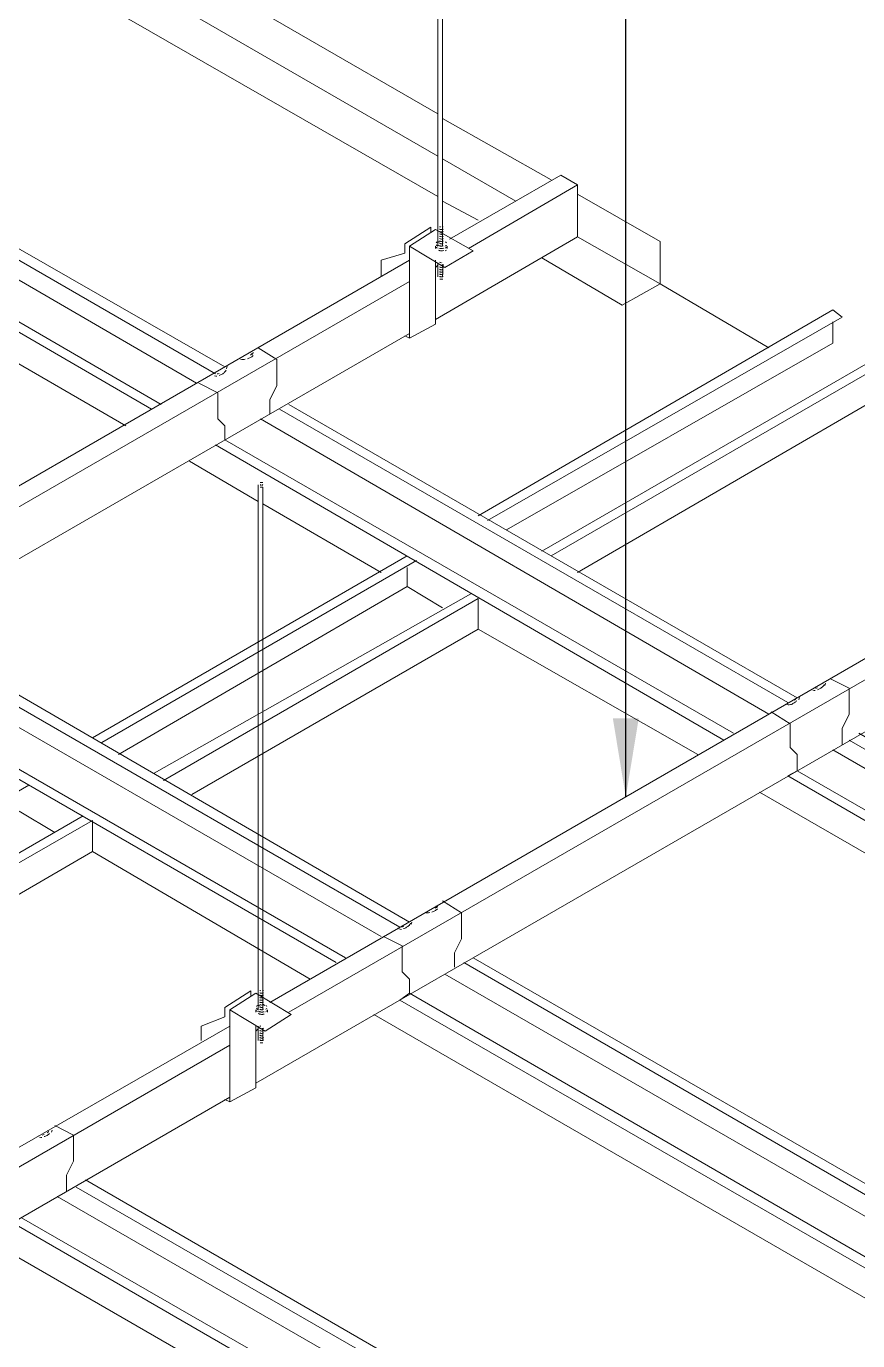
# Model space of a CAD drawing. Header units: inches. Extents: x 7263 to 14962, y 1317 to 2926.
# Drawn here: x 7483.155 to 7485.055, y 1497.97 to 1500.975 of the extents above; entities that cross this region are included whole.
import ezdxf

# ---------------------------------------------------------------- set-up
doc = ezdxf.new("R2010")
doc.units = ezdxf.units.IN
doc.header["$MEASUREMENT"] = 0
for name, color, linetype in [('Layer6', 6, 'Continuous'), ('PDF5_.00 CONTINUOUS', 7, 'Continuous'), ('PDF5_.1 CONTINUOUS', 7, 'Continuous'), ('PDF5_.13 CONTINUOUS', 7, 'Continuous')]:
    doc.layers.add(name, color=color, linetype=linetype)
doc.styles.get("Standard").update_dxf_attribs({"font": ''})
doc.styles.get('Standard').set_extended_font_data('Tw Cen MT Condensed')
doc.dimstyles.get("Standard").update_dxf_attribs({"dimtxt": 0.2, "dimasz": 0.18, "dimexe": 0.18, "dimexo": 0.0625, "dimgap": 0.09, "dimtad": 0, "dimzin": 0, "dimdsep": 46, "dimtxsty": 'Standard', "dimblk": 'ARCHTICK', "dimcen": 0.09, "dimclrd": 8, "dimclre": 8, "dimclrt": 2, "dimadec": 0, "dimazin": 0, "dimtfac": 1, "dimtofl": 0, "dimtmove": 0, "dimatfit": 3, "dimfxl": 1, "dimtolj": 1, "dimtzin": 0, "dimarcsym": 0})

# ---------------------------------------------------------------- blocks, each defined once
blk = doc.blocks.new('_ArchTick')
at = {"color": 0, "linetype": 'ByBlock', "const_width": 0.15}
blk.add_lwpolyline([(-0.5, -0.5), (0.5, 0.5)], dxfattribs=at)

msp = doc.modelspace()

# ---------------------------------------------------------------- linework, layer by layer
at = {"layer": 'PDF5_.00 CONTINUOUS', "lineweight": 0}
for points in [[(7484.0915, 1500.4755, 0.106369), (7484.0954, 1500.4721), (7484.0954, 1501.6719)], [(7484.0968, 1500.4739, 0.072436), (7484.1004, 1500.4725, -0.072257), (7484.0995, 1500.4732, 0.058872), (7484.1035, 1500.4721, 0.058872), (7484.1067, 1500.4725, -0.058872), (7484.1035, 1500.4721, 0.058872), (7484.1062, 1500.4721), (7484.1062, 1501.6665, -0.040216), (7484.1035, 1501.6665, -0.040216), (7484.1005, 1501.6667)], [(7484.1054, 1500.5102, 0.072257), (7484.1076, 1500.511, -0.072257), (7484.1067, 1500.5103, -0.058872), (7484.1035, 1500.51, -0.058872), (7484.0995, 1500.511, 0.072257), (7484.1016, 1500.5102, 0.058872), (7484.1035, 1500.51, 0.058872), (7484.1067, 1500.5103, -0.058872), (7484.1035, 1500.51, -0.058872), (7484.1004, 1500.5103, -0.072257), (7484.0995, 1500.511)], [(7484.1076, 1500.5056, -0.072257), (7484.1054, 1500.5048, 0.072257), (7484.1076, 1500.5056, -0.072257), (7484.1067, 1500.5049, -0.058872), (7484.1035, 1500.5046, -0.058872), (7484.0995, 1500.5056, 0.072257), (7484.1016, 1500.5048, -0.072257), (7484.0995, 1500.5056, 0.072257), (7484.1016, 1500.5048, 0.058872), (7484.1035, 1500.5046, 0.058872), (7484.1076, 1500.5056)], [(7484.1054, 1500.4994, 0.072257), (7484.1076, 1500.5002, -0.072257), (7484.1067, 1500.4995, -0.058872), (7484.1035, 1500.4991, -0.058872), (7484.0995, 1500.5002, 0.072257), (7484.1016, 1500.4994, 0.058872), (7484.1035, 1500.4991, 0.058872), (7484.1054, 1500.4994)], [(7484.1054, 1500.494, 0.072257), (7484.1076, 1500.4948, -0.072257), (7484.1067, 1500.4941, -0.058872), (7484.1035, 1500.4937, -0.058872), (7484.0995, 1500.4948, 0.072257), (7484.1016, 1500.494, -0.072257), (7484.0995, 1500.4948, 0.058872), (7484.1035, 1500.4937, 0.058872), (7484.1067, 1500.4941, -0.058872), (7484.1035, 1500.4937, -0.058872), (7484.1004, 1500.4941)], [(7484.1076, 1500.4894, -0.072257), (7484.1054, 1500.4886, 0.072257), (7484.1076, 1500.4894, -0.072257), (7484.1067, 1500.4887, -0.058872), (7484.1035, 1500.4883, -0.058872), (7484.0995, 1500.4894, 0.072257), (7484.1016, 1500.4886, -0.072257), (7484.0995, 1500.4894, 0.058872), (7484.1035, 1500.4883, 0.058872), (7484.1076, 1500.4894)], [(7484.1004, 1500.4779, 0.058872), (7484.1035, 1500.4775, -0.058872), (7484.0995, 1500.4786, 0.072257), (7484.1016, 1500.4778, -0.072257), (7484.1004, 1500.4779)], [(7484.1076, 1500.484, -0.072257), (7484.1054, 1500.4832, 0.072257), (7484.1076, 1500.484, -0.058872), (7484.1035, 1500.4829, 0.058872), (7484.1076, 1500.484)], [(7484.1092, 1500.462, -0.058633), (7484.1035, 1500.4613, -0.058633), (7484.0968, 1500.4631, 0.072436), (7484.1004, 1500.4617)], [(7484.0979, 1500.4674, 0.058633), (7484.1035, 1500.4667, 0.058633), (7484.1092, 1500.4674)], [(7484.1035, 1500.4343, -0.058872), (7484.0995, 1500.4354, 0.072257), (7484.1016, 1500.4345)], [(7484.1076, 1500.403, -0.072257), (7484.1067, 1500.4022, -0.058872), (7484.1035, 1500.4019, -0.058872), (7484.0995, 1500.403, 0.072257), (7484.1016, 1500.4021, -0.072257), (7484.1004, 1500.4022, 0.058872), (7484.1035, 1500.4019, 0.058872), (7484.1076, 1500.403, -0.072257), (7484.1062, 1500.4019), (7484.1076, 1500.43, -0.072257), (7484.1054, 1500.4291, 0.072257), (7484.1076, 1500.43, -0.058872), (7484.1035, 1500.4289, 0.058872), (7484.1067, 1500.4293)], [(7484.1076, 1500.4246, -0.072257), (7484.1054, 1500.4237, 0.072257), (7484.1076, 1500.4246, -0.058872), (7484.1035, 1500.4235, 0.058872), (7484.1076, 1500.4246)], [(7484.1004, 1500.3968, 0.058872), (7484.1035, 1500.3965, 0.058872), (7484.1067, 1500.3968)], [(7484.1076, 1500.4084, -0.072257), (7484.1054, 1500.4075, 0.072257), (7484.1076, 1500.4084, -0.058872), (7484.1035, 1500.4073, 0.058872), (7484.1076, 1500.4084)], [(7483.6447, 1500.2136, 0.105045), (7483.6502, 1500.2127, 0.066348), (7483.6554, 1500.2136)], [(7483.6604, 1500.2144, 0.052663), (7483.6671, 1500.2174, 0.052582), (7483.6731, 1500.2218)], [(7483.5955, 1500.1766, 0.052663), (7483.6023, 1500.1796, 0.052582), (7483.6082, 1500.1839, 0.066442), (7483.6114, 1500.189)], [(7483.6808, 1498.7299, 0.106369), (7483.6847, 1498.7266), (7483.6847, 1499.9263)], [(7483.6898, 1499.9211, 0.040216), (7483.6928, 1499.9209, 0.040216), (7483.6955, 1499.9209), (7483.6955, 1498.7266, -0.058872), (7483.6928, 1498.7266, -0.058872), (7483.6897, 1498.7269, -0.072257), (7483.6887, 1498.7277, 0.072257), (7483.6909, 1498.7268, 0.058872), (7483.6928, 1498.7266, 0.058872), (7483.6959, 1498.7269, -0.072257), (7483.6947, 1498.7268, 0.072257), (7483.6969, 1498.7277)], [(7483.6958, 1499.9315, 0.040216), (7483.6928, 1499.9317, 0.040216), (7483.6898, 1499.9315)], [(7484.9628, 1499.4578, 0.052772), (7484.9695, 1499.4608, 0.052409), (7484.9755, 1499.4652, 0.06707), (7484.9787, 1499.4702)], [(7484.893, 1499.4246, 0.104947), (7484.8986, 1499.4237, 0.066311), (7484.9038, 1499.4246, 0.052772), (7484.9101, 1499.4284, 0.052409), (7484.9161, 1499.4328)], [(7484.0662, 1498.9491, 0.105045), (7484.0717, 1498.9482, 0.066348), (7484.0769, 1498.9491)], [(7484.0819, 1498.9499, 0.052663), (7484.0887, 1498.9528, 0.052582), (7484.0946, 1498.9572)], [(7484.0171, 1498.912, 0.052663), (7484.0238, 1498.915, 0.052582), (7484.0298, 1498.9194, 0.066442), (7484.033, 1498.9244)], [(7483.6947, 1498.7646, 0.072257), (7483.6969, 1498.7655, -0.072257), (7483.6959, 1498.7648, -0.058872), (7483.6928, 1498.7644, -0.058872), (7483.6887, 1498.7655, 0.072257), (7483.6909, 1498.7646, -0.072257), (7483.6887, 1498.7655, 0.058872), (7483.6928, 1498.7644, 0.058872), (7483.6959, 1498.7648, -0.058872), (7483.6928, 1498.7644, -0.058872), (7483.6897, 1498.7648)], [(7483.6969, 1498.7601, -0.072257), (7483.6947, 1498.7592, 0.072257), (7483.6969, 1498.7601, -0.072257), (7483.6959, 1498.7594, -0.058872), (7483.6928, 1498.759, -0.058872), (7483.6887, 1498.7601, 0.072257), (7483.6909, 1498.7592, -0.072257), (7483.6887, 1498.7601, 0.058872), (7483.6928, 1498.759, 0.058872), (7483.6969, 1498.7601)], [(7483.6947, 1498.7538, 0.072257), (7483.6969, 1498.7547, -0.072257), (7483.6959, 1498.754, -0.058872), (7483.6928, 1498.7536, -0.058872), (7483.6887, 1498.7547, 0.072257), (7483.6909, 1498.7538, 0.058872), (7483.6928, 1498.7536, 0.058872), (7483.6947, 1498.7538)], [(7483.6897, 1498.7486, 0.058872), (7483.6928, 1498.7482, -0.058872), (7483.6887, 1498.7493, 0.072257), (7483.6909, 1498.7484, -0.072257), (7483.6897, 1498.7486)], [(7483.6947, 1498.743, 0.072257), (7483.6969, 1498.7439, -0.072257), (7483.6959, 1498.7432, -0.058872), (7483.6928, 1498.7428, -0.058872), (7483.6887, 1498.7439, 0.072257), (7483.6909, 1498.743, 0.058872), (7483.6928, 1498.7428, 0.058872), (7483.6959, 1498.7432, -0.058872), (7483.6928, 1498.7428, -0.058872), (7483.6897, 1498.7432, -0.072257), (7483.6887, 1498.7439)], [(7483.6996, 1498.7356, 0.053614), (7483.6969, 1498.7385, -0.072257), (7483.6947, 1498.7376, 0.072257), (7483.6969, 1498.7385, -0.058872), (7483.6928, 1498.7374, 0.058872), (7483.6959, 1498.7377, -0.072257), (7483.6947, 1498.7376)], [(7483.6985, 1498.7218, -0.058633), (7483.6928, 1498.7212, -0.058633), (7483.686, 1498.723, 0.072436), (7483.6897, 1498.7215, 0.058872), (7483.6928, 1498.7212, 0.058872), (7483.6959, 1498.7215, 0.072436), (7483.6985, 1498.7218)], [(7483.6959, 1498.7161, 0.072436), (7483.6985, 1498.7164, -0.058633), (7483.6928, 1498.7158, -0.058633), (7483.686, 1498.7176, 0.072436), (7483.6897, 1498.7161)], [(7483.6959, 1498.7323, -0.058872), (7483.6928, 1498.732, -0.058872), (7483.6887, 1498.7331, 0.072257), (7483.6909, 1498.7322, -0.072257), (7483.6897, 1498.7323, 0.058872), (7483.6928, 1498.732, 0.058872), (7483.6959, 1498.7323, -0.072257), (7483.6947, 1498.7322, 0.072257), (7483.6959, 1498.7323)], [(7483.6969, 1498.6844, -0.072257), (7483.6959, 1498.6837, -0.058872), (7483.6928, 1498.6833, -0.058872), (7483.6887, 1498.6844, 0.072257), (7483.6909, 1498.6836, -0.072257), (7483.6887, 1498.6844)], [(7483.6969, 1498.679, -0.072257), (7483.6947, 1498.6782, 0.072257), (7483.6969, 1498.679, -0.072257), (7483.6959, 1498.6783, -0.058872), (7483.6928, 1498.6779, -0.058872), (7483.6887, 1498.679, 0.072257), (7483.6909, 1498.6782, -0.072257), (7483.6887, 1498.679, 0.058872), (7483.6928, 1498.6779, 0.058872), (7483.6969, 1498.679)], [(7483.6909, 1498.6565, -0.072257), (7483.6897, 1498.6567, 0.058872), (7483.6928, 1498.6563, 0.058872), (7483.6955, 1498.6563), (7483.6955, 1498.6833, -0.058872), (7483.6928, 1498.6833, -0.058872), (7483.6897, 1498.6837, 0.058872), (7483.6928, 1498.6833)], [(7483.6959, 1498.6675, -0.058872), (7483.6928, 1498.6671, -0.058872), (7483.6887, 1498.6682, 0.072257), (7483.6909, 1498.6673, -0.072257), (7483.6897, 1498.6675, 0.058872), (7483.6928, 1498.6671, 0.058872), (7483.6959, 1498.6675, -0.072257), (7483.6947, 1498.6673, 0.072257), (7483.6959, 1498.6675)], [(7483.6947, 1498.6619, 0.072257), (7483.6969, 1498.6628, -0.072257), (7483.6959, 1498.6621, -0.058872), (7483.6928, 1498.6617, -0.058872), (7483.6887, 1498.6628, 0.072257), (7483.6909, 1498.6619, -0.072257), (7483.6887, 1498.6628, 0.058872), (7483.6928, 1498.6617, 0.058872), (7483.6959, 1498.6621, -0.058872), (7483.6928, 1498.6617, -0.058872), (7483.6897, 1498.6621)], [(7483.6969, 1498.6574, -0.072257), (7483.6947, 1498.6565, 0.072257), (7483.6969, 1498.6574, -0.072257), (7483.6959, 1498.6567, -0.058872), (7483.6928, 1498.6563, -0.058872), (7483.6887, 1498.6574, 0.072257), (7483.6909, 1498.6565, -0.072257), (7483.6887, 1498.6574)], [(7483.6897, 1498.6513, 0.058872), (7483.6928, 1498.6509, 0.058872), (7483.6959, 1498.6513)], [(7483.6969, 1498.6736, -0.072257), (7483.6947, 1498.6727, 0.072257), (7483.6969, 1498.6736, -0.058872), (7483.6928, 1498.6725, 0.058872), (7483.6969, 1498.6736)], [(7483.1956, 1498.4365, 0.052544), (7483.2024, 1498.4394, 0.052581), (7483.2083, 1498.4438)]]:
    msp.add_lwpolyline(points, format="xyb", dxfattribs=at)
at = {"layer": 'PDF5_.00 CONTINUOUS', "color": 4, "lineweight": 0}
for points in [[(7483.1605, 1501.3152), (7484.0954, 1500.7748)], [(7484.0954, 1500.6775), (7483.1605, 1501.2179)], [(7484.0954, 1500.5856), (7483.0794, 1501.1693)], [(7484.1062, 1500.764), (7484.3548, 1500.6234)], [(7484.2737, 1500.5748), (7484.1062, 1500.6721)], [(7484.1873, 1500.5316), (7484.1062, 1500.5748)], [(7484.4143, 1500.591), (7484.6034, 1500.4829), (7484.6034, 1500.3857)], [(7484.4143, 1500.4937), (7484.6034, 1500.3857), (7484.5169, 1500.337), (7484.3332, 1500.4451)]]:
    msp.add_lwpolyline(points, dxfattribs=at)
at = {"layer": 'PDF5_.00 CONTINUOUS', "lineweight": 0}
for points in [[(7483.9657, 1500.4019), (7483.9657, 1500.4397), (7484.0198, 1500.4559), (7484.0198, 1500.4775), (7484.0792, 1500.5154), (7484.0792, 1500.5046)], [(7484.0306, 1500.4721), (7484.1116, 1500.4235), (7484.1765, 1500.4613), (7484.09, 1500.51), (7484.0306, 1500.4721), (7484.0306, 1500.2614), (7484.09, 1500.2938), (7484.09, 1500.4397)], [(7484.0954, 1500.5154), (7484.0954, 1500.5154)], [(7484.0954, 1500.5154), (7484.0954, 1500.5154)], [(7484.0954, 1500.51), (7484.0954, 1500.51)], [(7484.0954, 1500.51), (7484.0954, 1500.51)], [(7484.0954, 1500.51), (7484.0954, 1500.51)], [(7484.0954, 1500.51), (7484.0954, 1500.51)], [(7484.1008, 1500.5154), (7484.1008, 1500.5154)], [(7484.1008, 1500.51), (7484.1008, 1500.51)], [(7484.1008, 1500.51), (7484.1008, 1500.51)], [(7484.1008, 1500.51), (7484.1008, 1500.51)], [(7484.1062, 1500.5154), (7484.1062, 1500.5154)], [(7484.1062, 1500.5154), (7484.1062, 1500.5154)], [(7484.1062, 1500.5154), (7484.1062, 1500.5154)], [(7484.1062, 1500.5154), (7484.1062, 1500.5154)], [(7484.1062, 1500.5154), (7484.1062, 1500.5154)], [(7484.1062, 1500.5154), (7484.1062, 1500.5154)], [(7484.1062, 1500.51), (7484.1062, 1500.51)], [(7484.1062, 1500.51), (7484.1062, 1500.51)], [(7484.1062, 1500.51), (7484.1062, 1500.51)], [(7484.1062, 1500.51), (7484.1062, 1500.51)], [(7484.1062, 1500.51), (7484.1062, 1500.51)], [(7484.1062, 1500.51), (7484.1062, 1500.51)], [(7484.1062, 1500.51), (7484.1062, 1500.51)], [(7484.0954, 1500.5046), (7484.0954, 1500.5046)], [(7484.0954, 1500.5046), (7484.0954, 1500.5046)], [(7484.0954, 1500.4991), (7484.0954, 1500.4991)], [(7484.0954, 1500.4991), (7484.0954, 1500.4991)], [(7484.0954, 1500.4991), (7484.0954, 1500.4991)], [(7484.0954, 1500.4991), (7484.0954, 1500.4991)], [(7484.0954, 1500.4937), (7484.0954, 1500.4937)], [(7484.0954, 1500.4937), (7484.0954, 1500.4937)], [(7484.0954, 1500.4937), (7484.0954, 1500.4937)], [(7484.0954, 1500.4937), (7484.0954, 1500.4937)], [(7484.0954, 1500.4883), (7484.0954, 1500.4883)], [(7484.0954, 1500.4883), (7484.0954, 1500.4883)], [(7484.0954, 1500.4883), (7484.0954, 1500.4883)], [(7484.0954, 1500.4883), (7484.0954, 1500.4883)], [(7484.0954, 1500.4829), (7484.0954, 1500.4829)], [(7484.0954, 1500.4829), (7484.0954, 1500.4829)], [(7484.0954, 1500.4829), (7484.0954, 1500.4829)], [(7484.0954, 1500.4829), (7484.0954, 1500.4829)], [(7484.0954, 1500.4829), (7484.0954, 1500.4829)], [(7484.0954, 1500.4829), (7484.0954, 1500.4829)], [(7484.0954, 1500.4775), (7484.0954, 1500.4775)], [(7484.0954, 1500.4775), (7484.0954, 1500.4775)], [(7484.1008, 1500.5046), (7484.1008, 1500.5046)], [(7484.1008, 1500.4991), (7484.1008, 1500.4991)], [(7484.1008, 1500.4937), (7484.1008, 1500.4937)], [(7484.1008, 1500.4937), (7484.1008, 1500.4937)], [(7484.1008, 1500.4937), (7484.1008, 1500.4937)], [(7484.1008, 1500.4883), (7484.1008, 1500.4883)], [(7484.1008, 1500.4883), (7484.1008, 1500.4883)], [(7484.1008, 1500.4829), (7484.1008, 1500.4829)], [(7484.1008, 1500.4829), (7484.1008, 1500.4829)], [(7484.1008, 1500.4775), (7484.1008, 1500.4775)], [(7484.1062, 1500.5046), (7484.1062, 1500.5046)], [(7484.1062, 1500.5046), (7484.1062, 1500.5046)], [(7484.1062, 1500.5046), (7484.1062, 1500.5046)], [(7484.1062, 1500.5046), (7484.1062, 1500.5046)], [(7484.1062, 1500.5046), (7484.1062, 1500.5046)], [(7484.1062, 1500.5046), (7484.1062, 1500.5046)], [(7484.1062, 1500.4991), (7484.1062, 1500.4991)], [(7484.1062, 1500.4991), (7484.1062, 1500.4991)], [(7484.1062, 1500.4991), (7484.1062, 1500.4991)], [(7484.1062, 1500.4991), (7484.1062, 1500.4991)], [(7484.1062, 1500.4991), (7484.1062, 1500.4991)], [(7484.1062, 1500.4991), (7484.1062, 1500.4991)], [(7484.1062, 1500.4991), (7484.1062, 1500.4991)], [(7484.1062, 1500.4991), (7484.1062, 1500.4991)], [(7484.1062, 1500.4937), (7484.1062, 1500.4937)], [(7484.1062, 1500.4937), (7484.1062, 1500.4937)], [(7484.1062, 1500.4937), (7484.1062, 1500.4937)], [(7484.1062, 1500.4937), (7484.1062, 1500.4937)], [(7484.1062, 1500.4937), (7484.1062, 1500.4937)], [(7484.1062, 1500.4937), (7484.1062, 1500.4937)], [(7484.1062, 1500.4937), (7484.1062, 1500.4937)], [(7484.1062, 1500.4883), (7484.1062, 1500.4883)], [(7484.1062, 1500.4883), (7484.1062, 1500.4883)], [(7484.1062, 1500.4883), (7484.1062, 1500.4883)], [(7484.1062, 1500.4883), (7484.1062, 1500.4883)], [(7484.1062, 1500.4883), (7484.1062, 1500.4883)], [(7484.1062, 1500.4883), (7484.1062, 1500.4883)], [(7484.1062, 1500.4829), (7484.1062, 1500.4829)], [(7484.1062, 1500.4829), (7484.1062, 1500.4829)], [(7484.1062, 1500.4829), (7484.1062, 1500.4829)], [(7484.1062, 1500.4829), (7484.1062, 1500.4829)], [(7484.1062, 1500.4829), (7484.1062, 1500.4829)], [(7484.1062, 1500.4829), (7484.1062, 1500.4829)], [(7484.1062, 1500.4829), (7484.1062, 1500.4829)], [(7484.1062, 1500.4829), (7484.1062, 1500.4829)], [(7484.1062, 1500.4775), (7484.1062, 1500.4775)], [(7484.1062, 1500.4775), (7484.1062, 1500.4775)], [(7484.1062, 1500.4775), (7484.1062, 1500.4775)], [(7484.1062, 1500.4775), (7484.1062, 1500.4775)], [(7484.1062, 1500.4775), (7484.1062, 1500.4775)], [(7484.1062, 1500.4775), (7484.1062, 1500.4775)], [(7484.09, 1500.4721), (7484.09, 1500.4667)], [(7484.0954, 1500.4721), (7484.0954, 1500.4721)], [(7484.0954, 1500.4721), (7484.0954, 1500.4721)], [(7484.0954, 1500.4721), (7484.0954, 1500.4721)], [(7484.0954, 1500.4721), (7484.0954, 1500.4721)], [(7484.0954, 1500.4667), (7484.0954, 1500.4667)], [(7484.1008, 1500.4721), (7484.1008, 1500.4721)], [(7484.1062, 1500.4721), (7484.1062, 1500.4721)], [(7484.1062, 1500.4721), (7484.1062, 1500.4721)], [(7484.1062, 1500.4721), (7484.1062, 1500.4721)], [(7484.1116, 1500.4721), (7484.1116, 1500.4721)], [(7484.1116, 1500.4721), (7484.1116, 1500.4721)], [(7484.1116, 1500.4667), (7484.1116, 1500.4667)], [(7484.117, 1500.4721), (7484.117, 1500.4667)], [(7484.09, 1500.4235), (7484.0954, 1500.4289)], [(7484.0954, 1500.4343), (7484.0954, 1500.4343)], [(7484.0954, 1500.4343), (7484.0954, 1500.4343)], [(7484.0954, 1500.4019), (7484.0954, 1500.4343)], [(7484.0954, 1500.4289), (7484.0954, 1500.4289)], [(7484.0954, 1500.4289), (7484.0954, 1500.4289)], [(7484.0954, 1500.4235), (7484.0954, 1500.4235)], [(7484.0954, 1500.4235), (7484.0954, 1500.4235)], [(7484.0954, 1500.4235), (7484.0954, 1500.4235)], [(7484.0954, 1500.4235), (7484.0954, 1500.4235)], [(7484.0954, 1500.4181), (7484.0954, 1500.4181)], [(7484.0954, 1500.4181), (7484.0954, 1500.4181)], [(7484.0954, 1500.4181), (7484.0954, 1500.4181)], [(7484.0954, 1500.4181), (7484.0954, 1500.4181)], [(7484.1008, 1500.4343), (7484.1008, 1500.4343)], [(7484.1008, 1500.4343), (7484.1008, 1500.4343)], [(7484.1008, 1500.4289), (7484.1008, 1500.4289)], [(7484.1008, 1500.4235), (7484.1008, 1500.4235)], [(7484.1008, 1500.4181), (7484.1008, 1500.4181)], [(7484.1008, 1500.4181), (7484.1008, 1500.4181)], [(7484.1062, 1500.4343), (7484.1062, 1500.4343)], [(7484.1062, 1500.4289), (7484.1062, 1500.4289)], [(7484.1062, 1500.4289), (7484.1062, 1500.4289)], [(7484.1062, 1500.4289), (7484.1062, 1500.4289)], [(7484.1062, 1500.4289), (7484.1062, 1500.4289)], [(7484.1062, 1500.4235), (7484.1062, 1500.4235)], [(7484.1062, 1500.4235), (7484.1062, 1500.4235)], [(7484.1062, 1500.4235), (7484.1062, 1500.4235)], [(7484.1062, 1500.4235), (7484.1062, 1500.4235)], [(7484.1062, 1500.4235), (7484.1062, 1500.4235)], [(7484.1062, 1500.4235), (7484.1062, 1500.4235)], [(7484.1062, 1500.4235), (7484.1062, 1500.4235)], [(7484.1062, 1500.4235), (7484.1062, 1500.4235)], [(7484.1062, 1500.4181), (7484.1062, 1500.4181)], [(7484.1062, 1500.4181), (7484.1062, 1500.4181)], [(7484.1062, 1500.4181), (7484.1062, 1500.4181)], [(7484.1062, 1500.4181), (7484.1062, 1500.4181)], [(7484.1062, 1500.4181), (7484.1062, 1500.4181)], [(7484.1062, 1500.4181), (7484.1062, 1500.4181)], [(7484.0954, 1500.4127), (7484.0954, 1500.4127)], [(7484.0954, 1500.4127), (7484.0954, 1500.4127)], [(7484.0954, 1500.4127), (7484.0954, 1500.4127)], [(7484.0954, 1500.4127), (7484.0954, 1500.4127)], [(7484.0954, 1500.4073), (7484.0954, 1500.4073)], [(7484.0954, 1500.4073), (7484.0954, 1500.4073)], [(7484.0954, 1500.4073), (7484.0954, 1500.4073)], [(7484.0954, 1500.4073), (7484.0954, 1500.4073)], [(7484.0954, 1500.4019), (7484.0954, 1500.4019)], [(7484.0954, 1500.4019), (7484.0954, 1500.4019)], [(7484.0954, 1500.4019), (7484.0954, 1500.4019)], [(7484.0954, 1500.4019), (7484.0954, 1500.4019)], [(7484.1008, 1500.4127), (7484.1008, 1500.4127)], [(7484.1008, 1500.4127), (7484.1008, 1500.4127)], [(7484.1008, 1500.4127), (7484.1008, 1500.4127)], [(7484.1008, 1500.4073), (7484.1008, 1500.4073)], [(7484.1008, 1500.4073), (7484.1008, 1500.4073)], [(7484.1008, 1500.4019), (7484.1008, 1500.4019)], [(7484.1062, 1500.4127), (7484.1062, 1500.4127)], [(7484.1062, 1500.4127), (7484.1062, 1500.4127)], [(7484.1062, 1500.4127), (7484.1062, 1500.4127)], [(7484.1062, 1500.4127), (7484.1062, 1500.4127)], [(7484.1062, 1500.4127), (7484.1062, 1500.4127)], [(7484.1062, 1500.4127), (7484.1062, 1500.4127)], [(7484.1062, 1500.4127), (7484.1062, 1500.4127)], [(7484.1062, 1500.4073), (7484.1062, 1500.4073)], [(7484.1062, 1500.4073), (7484.1062, 1500.4073)], [(7484.1062, 1500.4073), (7484.1062, 1500.4073)], [(7484.1062, 1500.4073), (7484.1062, 1500.4073)], [(7484.1062, 1500.4073), (7484.1062, 1500.4073)], [(7484.1062, 1500.4073), (7484.1062, 1500.4073)], [(7484.1062, 1500.4019), (7484.1062, 1500.4019)], [(7484.1062, 1500.4019), (7484.1062, 1500.4019)], [(7484.1062, 1500.4019), (7484.1062, 1500.4019)], [(7484.1062, 1500.4019), (7484.1062, 1500.4019)], [(7484.1062, 1500.4019), (7484.1062, 1500.4019)], [(7484.0306, 1500.2614), (7484.0198, 1500.2668)], [(7483.6847, 1500.2397), (7483.7279, 1500.2127), (7483.7279, 1500.1533), (7483.7117, 1500.1209), (7483.7117, 1500.0884)], [(7483.6469, 1500.2127), (7483.6469, 1500.2127)], [(7483.6685, 1500.2289), (7483.6685, 1500.2289)], [(7483.6685, 1500.2289), (7483.6685, 1500.2289)], [(7483.582, 1500.1803), (7483.582, 1500.1803)], [(7483.609, 1500.1911), (7483.609, 1500.1911)], [(7483.609, 1500.1911), (7483.609, 1500.1911)], [(7483.5496, 1500.1587), (7483.5928, 1500.1371), (7483.5928, 1500.0776), (7483.609, 1500.0614), (7483.609, 1500.029)], [(7483.6847, 1499.9209), (7483.6847, 1499.9209)], [(7483.6901, 1499.9263), (7483.6901, 1499.9263)], [(7483.6901, 1499.9209), (7483.6901, 1499.9209)], [(7483.6955, 1499.9263), (7483.6955, 1499.9263)], [(7483.6955, 1499.9209), (7483.6955, 1499.9209)], [(7483.6955, 1499.9209), (7483.6955, 1499.9209)], [(7484.9547, 1499.4615), (7484.9547, 1499.4615)], [(7484.9547, 1499.4615), (7484.9547, 1499.4615)], [(7484.9763, 1499.4723), (7484.9763, 1499.4723)], [(7484.9763, 1499.4723), (7484.9763, 1499.4723)], [(7485.0195, 1499.3318), (7485.0195, 1499.3697), (7485.0357, 1499.4021), (7485.0357, 1499.4615), (7484.9925, 1499.4832)], [(7484.9114, 1499.4399), (7484.9114, 1499.4399)], [(7484.9114, 1499.4399), (7484.9114, 1499.4399)], [(7484.8952, 1499.2616), (7484.9169, 1499.2724), (7484.9169, 1499.3102), (7484.9006, 1499.3264), (7484.9006, 1499.3805), (7484.8574, 1499.4075)], [(7484.8898, 1499.4237), (7484.8898, 1499.4237)], [(7484.8898, 1499.4237), (7484.8898, 1499.4237)], [(7484.1332, 1498.8238), (7484.1332, 1498.8563), (7484.1495, 1498.8887), (7484.1495, 1498.9481), (7484.1062, 1498.9752)], [(7484.0684, 1498.9481), (7484.0684, 1498.9481)], [(7484.0684, 1498.9481), (7484.0684, 1498.9481)], [(7484.09, 1498.9644), (7484.09, 1498.9644)], [(7484.09, 1498.9644), (7484.09, 1498.9644)], [(7484.0035, 1498.9157), (7484.0035, 1498.9157)], [(7484.0035, 1498.9157), (7484.0035, 1498.9157)], [(7484.0306, 1498.9265), (7484.0306, 1498.9265)], [(7484.0306, 1498.9265), (7484.0306, 1498.9265)], [(7484.0089, 1498.7482), (7484.0306, 1498.7644), (7484.0306, 1498.7968), (7484.0143, 1498.813), (7484.0143, 1498.8725), (7483.9711, 1498.8941)], [(7483.555, 1498.6563), (7483.555, 1498.6887), (7483.609, 1498.7104), (7483.609, 1498.732), (7483.6685, 1498.7698), (7483.6685, 1498.759)], [(7483.6847, 1498.7698), (7483.6847, 1498.7698)], [(7483.6847, 1498.7698), (7483.6847, 1498.7698)], [(7483.6847, 1498.7644), (7483.6847, 1498.7644)], [(7483.6847, 1498.7644), (7483.6847, 1498.7644)], [(7483.6847, 1498.7644), (7483.6847, 1498.7644)], [(7483.6847, 1498.7644), (7483.6847, 1498.7644)], [(7483.6901, 1498.7698), (7483.6901, 1498.7698)], [(7483.6901, 1498.7698), (7483.6901, 1498.7698)], [(7483.6901, 1498.7698), (7483.6901, 1498.7698)], [(7483.6901, 1498.7644), (7483.6901, 1498.7644)], [(7483.6901, 1498.7644), (7483.6901, 1498.7644)], [(7483.6901, 1498.7644), (7483.6901, 1498.7644)], [(7483.6901, 1498.7644), (7483.6901, 1498.7644)], [(7483.6901, 1498.7644), (7483.6901, 1498.7644)], [(7483.6901, 1498.7644), (7483.6901, 1498.7644)], [(7483.6955, 1498.7698), (7483.6955, 1498.7698)], [(7483.6955, 1498.7698), (7483.6955, 1498.7698)], [(7483.6955, 1498.7698), (7483.6955, 1498.7698)], [(7483.6955, 1498.7698), (7483.6955, 1498.7698)], [(7483.6955, 1498.7644), (7483.6955, 1498.7644)], [(7483.6955, 1498.7644), (7483.6955, 1498.7644)], [(7483.6955, 1498.7644), (7483.6955, 1498.7644)], [(7483.6955, 1498.7644), (7483.6955, 1498.7644)], [(7483.6847, 1498.759), (7483.6847, 1498.759)], [(7483.6847, 1498.759), (7483.6847, 1498.759)], [(7483.6847, 1498.759), (7483.6847, 1498.759)], [(7483.6847, 1498.759), (7483.6847, 1498.759)], [(7483.6847, 1498.7536), (7483.6847, 1498.7536)], [(7483.6847, 1498.7536), (7483.6847, 1498.7536)], [(7483.6847, 1498.7536), (7483.6847, 1498.7536)], [(7483.6847, 1498.7536), (7483.6847, 1498.7536)], [(7483.6847, 1498.7482), (7483.6847, 1498.7482)], [(7483.6847, 1498.7482), (7483.6847, 1498.7482)], [(7483.6847, 1498.7428), (7483.6847, 1498.7428)], [(7483.6847, 1498.7428), (7483.6847, 1498.7428)], [(7483.6847, 1498.7428), (7483.6847, 1498.7428)], [(7483.6847, 1498.7428), (7483.6847, 1498.7428)], [(7483.6847, 1498.7374), (7483.6847, 1498.7374)], [(7483.6847, 1498.7374), (7483.6847, 1498.7374)], [(7483.6901, 1498.759), (7483.6901, 1498.759)], [(7483.6901, 1498.759), (7483.6901, 1498.759)], [(7483.6901, 1498.759), (7483.6901, 1498.759)], [(7483.6901, 1498.759), (7483.6901, 1498.759)], [(7483.6901, 1498.7536), (7483.6901, 1498.7536)], [(7483.6901, 1498.7536), (7483.6901, 1498.7536)], [(7483.6901, 1498.7536), (7483.6901, 1498.7536)], [(7483.6901, 1498.7536), (7483.6901, 1498.7536)], [(7483.6901, 1498.7482), (7483.6901, 1498.7482)], [(7483.6901, 1498.7482), (7483.6901, 1498.7482)], [(7483.6901, 1498.7428), (7483.6901, 1498.7428)], [(7483.6901, 1498.7428), (7483.6901, 1498.7428)], [(7483.6901, 1498.7428), (7483.6901, 1498.7428)], [(7483.6901, 1498.7428), (7483.6901, 1498.7428)], [(7483.6901, 1498.7428), (7483.6901, 1498.7428)], [(7483.6901, 1498.7428), (7483.6901, 1498.7428)], [(7483.6901, 1498.7374), (7483.6901, 1498.7374)], [(7483.6901, 1498.7374), (7483.6901, 1498.7374)], [(7483.6901, 1498.7374), (7483.6901, 1498.7374)], [(7483.6955, 1498.759), (7483.6955, 1498.759)], [(7483.6955, 1498.759), (7483.6955, 1498.759)], [(7483.6955, 1498.759), (7483.6955, 1498.759)], [(7483.6955, 1498.759), (7483.6955, 1498.759)], [(7483.6955, 1498.7536), (7483.6955, 1498.7536)], [(7483.6955, 1498.7536), (7483.6955, 1498.7536)], [(7483.6955, 1498.7536), (7483.6955, 1498.7536)], [(7483.6955, 1498.7536), (7483.6955, 1498.7536)], [(7483.6955, 1498.7482), (7483.6955, 1498.7482)], [(7483.6955, 1498.7482), (7483.6955, 1498.7482)], [(7483.6955, 1498.7482), (7483.6955, 1498.7482)], [(7483.6955, 1498.7482), (7483.6955, 1498.7482)], [(7483.6955, 1498.7482), (7483.6955, 1498.7482)], [(7483.6955, 1498.7482), (7483.6955, 1498.7482)], [(7483.6955, 1498.7428), (7483.6955, 1498.7428)], [(7483.6955, 1498.7428), (7483.6955, 1498.7428)], [(7483.6955, 1498.7428), (7483.6955, 1498.7428)], [(7483.6955, 1498.7428), (7483.6955, 1498.7428)], [(7483.6955, 1498.7374), (7483.6955, 1498.7374)], [(7483.6955, 1498.7374), (7483.6955, 1498.7374)], [(7483.6955, 1498.7374), (7483.6955, 1498.7374)], [(7483.6955, 1498.7374), (7483.6955, 1498.7374)], [(7483.6198, 1498.7266), (7483.6198, 1498.5158), (7483.6793, 1498.5482), (7483.6793, 1498.6887)], [(7483.6793, 1498.7266), (7483.6793, 1498.7212)], [(7483.6847, 1498.732), (7483.6847, 1498.732)], [(7483.6847, 1498.732), (7483.6847, 1498.732)], [(7483.6847, 1498.732), (7483.6847, 1498.732)], [(7483.6847, 1498.732), (7483.6847, 1498.732)], [(7483.6847, 1498.732), (7483.6847, 1498.732)], [(7483.6847, 1498.732), (7483.6847, 1498.732)], [(7483.6847, 1498.7266), (7483.6847, 1498.7266)], [(7483.6847, 1498.7266), (7483.6847, 1498.7266)], [(7483.6847, 1498.7266), (7483.6847, 1498.7266)], [(7483.6847, 1498.7266), (7483.6847, 1498.7266)], [(7483.6847, 1498.7212), (7483.6847, 1498.7212)], [(7483.6901, 1498.732), (7483.6901, 1498.732)], [(7483.6901, 1498.732), (7483.6901, 1498.732)], [(7483.6901, 1498.732), (7483.6901, 1498.732)], [(7483.6901, 1498.732), (7483.6901, 1498.732)], [(7483.6901, 1498.7266), (7483.6901, 1498.7266)], [(7483.6901, 1498.7266), (7483.6901, 1498.7266)], [(7483.6955, 1498.732), (7483.6955, 1498.732)], [(7483.6955, 1498.732), (7483.6955, 1498.732)], [(7483.6955, 1498.732), (7483.6955, 1498.732)], [(7483.6955, 1498.732), (7483.6955, 1498.732)], [(7483.6955, 1498.732), (7483.6955, 1498.732)], [(7483.6955, 1498.732), (7483.6955, 1498.732)], [(7483.6955, 1498.7266), (7483.6955, 1498.7266)], [(7483.6955, 1498.7266), (7483.6955, 1498.7266)], [(7483.7009, 1498.7266), (7483.7009, 1498.7266)], [(7483.7009, 1498.7266), (7483.7009, 1498.7266)], [(7483.7009, 1498.7212), (7483.7009, 1498.7212)], [(7483.7063, 1498.7266), (7483.7063, 1498.7212)], [(7483.6793, 1498.6779), (7483.6847, 1498.6833)], [(7483.6847, 1498.6887), (7483.6847, 1498.6887)], [(7483.6847, 1498.6887), (7483.6847, 1498.6887)], [(7483.6847, 1498.6887), (7483.6847, 1498.6887)], [(7483.6847, 1498.6887), (7483.6847, 1498.6887)], [(7483.6847, 1498.6563), (7483.6847, 1498.6887)], [(7483.6847, 1498.6833), (7483.6847, 1498.6833)], [(7483.6847, 1498.6833), (7483.6847, 1498.6833)], [(7483.6847, 1498.6833), (7483.6847, 1498.6833)], [(7483.6847, 1498.6833), (7483.6847, 1498.6833)], [(7483.6847, 1498.6779), (7483.6847, 1498.6779)], [(7483.6847, 1498.6779), (7483.6847, 1498.6779)], [(7483.6847, 1498.6779), (7483.6847, 1498.6779)], [(7483.6847, 1498.6779), (7483.6847, 1498.6779)], [(7483.6901, 1498.6887), (7483.6901, 1498.6887)], [(7483.6901, 1498.6887), (7483.6901, 1498.6887)], [(7483.6901, 1498.6833), (7483.6901, 1498.6833)], [(7483.6901, 1498.6833), (7483.6901, 1498.6833)], [(7483.6901, 1498.6833), (7483.6901, 1498.6833)], [(7483.6901, 1498.6833), (7483.6901, 1498.6833)], [(7483.6901, 1498.6833), (7483.6901, 1498.6833)], [(7483.6901, 1498.6833), (7483.6901, 1498.6833)], [(7483.6901, 1498.6779), (7483.6901, 1498.6779)], [(7483.6901, 1498.6779), (7483.6901, 1498.6779)], [(7483.6901, 1498.6779), (7483.6901, 1498.6779)], [(7483.6901, 1498.6779), (7483.6901, 1498.6779)], [(7483.6955, 1498.6833), (7483.6955, 1498.6833)], [(7483.6955, 1498.6833), (7483.6955, 1498.6833)], [(7483.6955, 1498.6779), (7483.6955, 1498.6779)], [(7483.6955, 1498.6779), (7483.6955, 1498.6779)], [(7483.6955, 1498.6779), (7483.6955, 1498.6779)], [(7483.6955, 1498.6779), (7483.6955, 1498.6779)], [(7483.6847, 1498.6725), (7483.6847, 1498.6725)], [(7483.6847, 1498.6725), (7483.6847, 1498.6725)], [(7483.6847, 1498.6725), (7483.6847, 1498.6725)], [(7483.6847, 1498.6725), (7483.6847, 1498.6725)], [(7483.6847, 1498.6725), (7483.6847, 1498.6725)], [(7483.6847, 1498.6725), (7483.6847, 1498.6725)], [(7483.6847, 1498.6671), (7483.6847, 1498.6671)], [(7483.6847, 1498.6671), (7483.6847, 1498.6671)], [(7483.6847, 1498.6671), (7483.6847, 1498.6671)], [(7483.6847, 1498.6671), (7483.6847, 1498.6671)], [(7483.6847, 1498.6617), (7483.6847, 1498.6617)], [(7483.6847, 1498.6617), (7483.6847, 1498.6617)], [(7483.6847, 1498.6617), (7483.6847, 1498.6617)], [(7483.6847, 1498.6617), (7483.6847, 1498.6617)], [(7483.6847, 1498.6563), (7483.6847, 1498.6563)], [(7483.6847, 1498.6563), (7483.6847, 1498.6563)], [(7483.6847, 1498.6563), (7483.6847, 1498.6563)], [(7483.6847, 1498.6563), (7483.6847, 1498.6563)], [(7483.6901, 1498.6725), (7483.6901, 1498.6725)], [(7483.6901, 1498.6725), (7483.6901, 1498.6725)], [(7483.6901, 1498.6725), (7483.6901, 1498.6725)], [(7483.6901, 1498.6725), (7483.6901, 1498.6725)], [(7483.6901, 1498.6671), (7483.6901, 1498.6671)], [(7483.6901, 1498.6671), (7483.6901, 1498.6671)], [(7483.6901, 1498.6671), (7483.6901, 1498.6671)], [(7483.6901, 1498.6671), (7483.6901, 1498.6671)], [(7483.6901, 1498.6617), (7483.6901, 1498.6617)], [(7483.6901, 1498.6617), (7483.6901, 1498.6617)], [(7483.6901, 1498.6617), (7483.6901, 1498.6617)], [(7483.6901, 1498.6617), (7483.6901, 1498.6617)], [(7483.6901, 1498.6617), (7483.6901, 1498.6617)], [(7483.6901, 1498.6617), (7483.6901, 1498.6617)], [(7483.6901, 1498.6563), (7483.6901, 1498.6563)], [(7483.6901, 1498.6563), (7483.6901, 1498.6563)], [(7483.6955, 1498.6725), (7483.6955, 1498.6725)], [(7483.6955, 1498.6725), (7483.6955, 1498.6725)], [(7483.6955, 1498.6725), (7483.6955, 1498.6725)], [(7483.6955, 1498.6725), (7483.6955, 1498.6725)], [(7483.6955, 1498.6725), (7483.6955, 1498.6725)], [(7483.6955, 1498.6725), (7483.6955, 1498.6725)], [(7483.6955, 1498.6671), (7483.6955, 1498.6671)], [(7483.6955, 1498.6671), (7483.6955, 1498.6671)], [(7483.6955, 1498.6671), (7483.6955, 1498.6671)], [(7483.6955, 1498.6671), (7483.6955, 1498.6671)], [(7483.6955, 1498.6617), (7483.6955, 1498.6617)], [(7483.6955, 1498.6617), (7483.6955, 1498.6617)], [(7483.6955, 1498.6617), (7483.6955, 1498.6617)], [(7483.6955, 1498.6617), (7483.6955, 1498.6617)], [(7483.6955, 1498.6563), (7483.6955, 1498.6563)], [(7483.6955, 1498.6563), (7483.6955, 1498.6563)], [(7483.6955, 1498.6563), (7483.6955, 1498.6563)], [(7483.6955, 1498.6563), (7483.6955, 1498.6563)], [(7483.6198, 1498.5158), (7483.609, 1498.5212)], [(7483.1821, 1498.4401), (7483.1821, 1498.4401)], [(7483.1821, 1498.4401), (7483.1821, 1498.4401)], [(7483.2037, 1498.451), (7483.2037, 1498.451)], [(7483.2037, 1498.451), (7483.2037, 1498.451)], [(7483.247, 1498.3104), (7483.247, 1498.3483), (7483.2632, 1498.3807), (7483.2632, 1498.4401), (7483.2199, 1498.4618)]]:
    msp.add_lwpolyline(points, dxfattribs=at)
at = {"layer": 'PDF5_.00 CONTINUOUS', "lineweight": 13}
for points in [[(7484.0954, 1500.5154), (7484.0954, 1500.5154)], [(7484.0954, 1500.5154), (7484.0954, 1500.5154)], [(7484.1008, 1500.5154), (7484.1008, 1500.5154)], [(7484.0954, 1500.4991), (7484.0954, 1500.4991)], [(7484.0954, 1500.4991), (7484.0954, 1500.4991)], [(7484.1008, 1500.4991), (7484.1008, 1500.4991)], [(7484.0954, 1500.4343), (7484.0954, 1500.4343)], [(7484.0954, 1500.4343), (7484.0954, 1500.4343)], [(7484.0954, 1500.4289), (7484.0954, 1500.4289)], [(7484.0954, 1500.4289), (7484.0954, 1500.4289)], [(7484.0954, 1500.4235), (7484.0954, 1500.4235)], [(7484.0954, 1500.4235), (7484.0954, 1500.4235)], [(7484.1008, 1500.4343), (7484.1008, 1500.4343)], [(7484.1008, 1500.4289), (7484.1008, 1500.4289)], [(7484.1008, 1500.4235), (7484.1008, 1500.4235)], [(7483.6469, 1500.2127), (7483.6469, 1500.2127)], [(7483.582, 1500.1803), (7483.582, 1500.1803)], [(7483.6847, 1498.7698), (7483.6847, 1498.7698)], [(7483.6847, 1498.7698), (7483.6847, 1498.7698)], [(7483.6901, 1498.7698), (7483.6901, 1498.7698)], [(7483.6847, 1498.7482), (7483.6847, 1498.7482)], [(7483.6847, 1498.7482), (7483.6847, 1498.7482)], [(7483.6847, 1498.7482), (7483.6847, 1498.7482)], [(7483.6847, 1498.7482), (7483.6847, 1498.7482)], [(7483.6847, 1498.7374), (7483.6847, 1498.7374)], [(7483.6847, 1498.7374), (7483.6847, 1498.7374)], [(7483.6901, 1498.7482), (7483.6901, 1498.7482)], [(7483.6901, 1498.7482), (7483.6901, 1498.7482)], [(7483.6901, 1498.7374), (7483.6901, 1498.7374)]]:
    msp.add_lwpolyline(points, dxfattribs=at)
at = {"layer": 'PDF5_.00 CONTINUOUS', "lineweight": 9}
for points in [[(7484.0954, 1500.5046), (7484.0954, 1500.5046)], [(7484.0954, 1500.5046), (7484.0954, 1500.5046)], [(7484.0954, 1500.4775), (7484.0954, 1500.4775)], [(7484.0954, 1500.4775), (7484.0954, 1500.4775)], [(7484.1008, 1500.5046), (7484.1008, 1500.5046)], [(7484.1008, 1500.4775), (7484.1008, 1500.4775)]]:
    msp.add_lwpolyline(points, dxfattribs=at)
at = {"layer": 'PDF5_.00 CONTINUOUS', "lineweight": 0}
for points in [[(7484.0995, 1500.484, 0.072257), (7484.1016, 1500.4832, -0.072257)], [(7484.1155, 1500.4796, 0.106369), (7484.113, 1500.4818, -0.053614)], [(7484.1121, 1500.4725, 0.072436), (7484.1157, 1500.4739, -0.106369)], [(7484.0995, 1500.4246, 0.072257), (7484.1016, 1500.4237, -0.072257)], [(7484.1035, 1500.4181, -0.058872), (7484.1016, 1500.4183, -0.072257), (7484.1004, 1500.4185, 0.058872), (7484.1035, 1500.4181, 0.058872), (7484.1067, 1500.4185, -0.058872)], [(7484.0995, 1500.4084, 0.072257), (7484.1016, 1500.4075, -0.072257)], [(7484.1035, 1500.4127, -0.058872), (7484.1016, 1500.4129, -0.072257), (7484.1004, 1500.4131, 0.058872), (7484.1035, 1500.4127, 0.058872), (7484.1067, 1500.4131, -0.058872)], [(7483.6887, 1498.7385, 0.072257), (7483.6909, 1498.7376, -0.072257)], [(7483.6887, 1498.6736, 0.072257), (7483.6909, 1498.6727, -0.072257)]]:
    msp.add_lwpolyline(points, format="xyb", close=True, dxfattribs=at)
msp.add_lwpolyline([(7483.7009, 1498.6779), (7483.6198, 1498.7266), (7483.6793, 1498.7644), (7483.7603, 1498.7158)], close=True, dxfattribs=at)
for centre, radius, start, end in [((7484.1035, 1500.5235), 0.00812, 240.0114, 256.5428), ((7484.1035, 1500.5235), 0.00812, 283.4572, 299.9886), ((7484.0981, 1500.4748), 0.00813, 120.0408, 144.3274), ((7484.1035, 1500.4695), 0.0135, 109.6189, 120.0171), ((7484.1035, 1500.5073), 0.00812, 240.0114, 256.5428), ((7484.1035, 1500.4965), 0.00812, 240.0114, 256.5428), ((7484.1035, 1500.4964), 0.0135, 256.5339, 270.0107), ((7484.1035, 1500.4964), 0.0135, 256.5339, 270.0107), ((7484.1035, 1500.491), 0.0135, 269.9893, 283.4661), ((7484.1035, 1500.491), 0.0135, 269.9893, 283.4661), ((7484.1035, 1500.4856), 0.00812, 283.4572, 299.9886), ((7484.1035, 1500.4856), 0.00812, 283.4572, 299.9886), ((7484.0981, 1500.4748), 0.00813, 215.6726, 239.9592), ((7484.1035, 1500.4802), 0.00812, 240.0114, 256.5428), ((7484.1035, 1500.4856), 0.0135, 256.5339, 270.0107), ((7484.1035, 1500.4856), 0.0135, 256.5339, 270.0107), ((7484.1035, 1500.4802), 0.00812, 283.4572, 299.9886), ((7484.1035, 1500.4802), 0.00812, 283.4572, 299.9886), ((7484.1089, 1500.4748), 0.0135, 283.4397, 300.0117), ((7484.1089, 1500.4748), 0.00813, 300.0408, 324.3274), ((7484.1035, 1500.437), 0.00812, 240.0114, 256.5428), ((7484.1035, 1500.437), 0.00812, 240.0114, 256.5428), ((7484.1035, 1500.437), 0.00812, 240.0114, 256.5428), ((7484.1035, 1500.4262), 0.00812, 240.0114, 256.5428), ((7484.1035, 1500.4424), 0.0135, 256.5339, 270.0107), ((7484.1035, 1500.4424), 0.0135, 256.5339, 270.0107), ((7484.1035, 1500.437), 0.0135, 256.5339, 270.0107), ((7484.1035, 1500.437), 0.0135, 256.5339, 270.0107), ((7484.1035, 1500.4469), 0.0127, 270.0037, 272.0235), ((7484.1034, 1500.4373), 0.00843, 283.5531, 290.2515), ((7484.1035, 1500.4262), 0.00812, 283.4572, 299.9886), ((7484.1035, 1500.4262), 0.00812, 283.4572, 299.9886), ((7484.1035, 1500.4208), 0.00812, 240.0114, 256.5428), ((7484.1035, 1500.4154), 0.00812, 240.0114, 256.5428), ((7484.1035, 1500.4262), 0.0135, 256.5339, 270.0107), ((7484.1035, 1500.4208), 0.0135, 256.5339, 270.0107), ((7484.1035, 1500.4208), 0.0135, 256.5339, 270.0107), ((7484.1035, 1500.4262), 0.0135, 269.9893, 283.4661), ((7484.1035, 1500.4208), 0.00812, 283.4572, 299.9886), ((7484.1035, 1500.4208), 0.00812, 283.4572, 299.9886), ((7484.1035, 1500.4154), 0.00812, 283.4572, 299.9886), ((7483.655, 1500.2371), 0.0189, 312.0349, 327.24), ((7483.6604, 1500.2316), 0.0135, 327.2318, 351.1891), ((7483.5901, 1500.1993), 0.019, 272.7588, 287.9423), ((7483.6009, 1500.1992), 0.0135, 327.2318, 351.1891), ((7483.5901, 1500.1884), 0.0135, 248.7795, 272.7661), ((7483.6928, 1499.9345), 0.00816, 248.6399, 260.7279), ((7483.6928, 1499.9181), 0.00816, 99.2721, 111.3601), ((7483.6928, 1499.9345), 0.00816, 279.2725, 291.3588), ((7483.6928, 1499.9181), 0.00816, 68.6412, 80.7275), ((7484.9574, 1499.4696), 0.0135, 248.7992, 272.7637), ((7484.9574, 1499.4805), 0.019, 272.7684, 287.9435), ((7484.9682, 1499.4751), 0.0135, 327.2318, 351.1891), ((7484.8981, 1499.4479), 0.0187, 311.9864, 327.3347), ((7484.9088, 1499.4426), 0.0135, 327.2318, 351.1891), ((7484.0765, 1498.9725), 0.0189, 312.0349, 327.24), ((7484.0819, 1498.9671), 0.0135, 327.2318, 351.1891), ((7484.0116, 1498.9347), 0.019, 272.7588, 287.9423), ((7484.0225, 1498.9292), 0.0135, 327.2318, 351.1891), ((7484.0116, 1498.9238), 0.0135, 248.7795, 272.7661), ((7483.6928, 1498.7779), 0.00812, 240.0114, 256.5428), ((7483.6928, 1498.7779), 0.00812, 283.4572, 299.9886), ((7483.6874, 1498.7293), 0.00813, 120.0408, 144.3274), ((7483.6928, 1498.7239), 0.0135, 109.6189, 120.0171), ((7483.6928, 1498.7671), 0.00812, 240.0114, 256.5428), ((7483.6928, 1498.7617), 0.00812, 240.0114, 256.5428), ((7483.6928, 1498.7455), 0.00812, 240.0114, 256.5428), ((7483.6928, 1498.7509), 0.0135, 256.5339, 270.0107), ((7483.6928, 1498.7509), 0.0135, 256.5339, 270.0107), ((7483.6928, 1498.7617), 0.0135, 269.9893, 283.4661), ((7483.6928, 1498.7617), 0.0135, 269.9893, 283.4661), ((7483.6928, 1498.7563), 0.00812, 283.4572, 299.9886), ((7483.6928, 1498.7563), 0.00812, 283.4572, 299.9886), ((7483.6982, 1498.7293), 0.00813, 35.6726, 59.9592), ((7483.6874, 1498.7293), 0.00813, 215.6726, 239.9592), ((7483.6982, 1498.7347), 0.00813, 300.0408, 324.3274), ((7483.6982, 1498.7293), 0.00813, 300.0408, 324.3274), ((7483.6928, 1498.6969), 0.00812, 240.0114, 256.5428), ((7483.6928, 1498.686), 0.00812, 240.0114, 256.5428), ((7483.6928, 1498.696), 0.0127, 270.0037, 272.0235), ((7483.6927, 1498.6917), 0.00843, 283.5531, 290.2515), ((7483.6928, 1498.686), 0.0135, 256.5339, 270.0107), ((7483.6928, 1498.686), 0.0135, 256.5339, 270.0107), ((7483.1902, 1498.4482), 0.0135, 248.7795, 272.7661), ((7483.1902, 1498.459), 0.0189, 272.737, 287.9641), ((7483.1902, 1498.4591), 0.0189, 312.0294, 327.236), ((7483.201, 1498.4537), 0.0135, 327.2316, 351.194)]:
    msp.add_arc(centre, radius, start, end, dxfattribs=at)
at = {"layer": 'PDF5_.1 CONTINUOUS', "lineweight": 9}
msp.add_lwpolyline([(7484.6034, 1500.3857), (7484.852, 1500.2397)], dxfattribs=at)
at = {"layer": 'PDF5_.13 CONTINUOUS', "color": 4, "lineweight": 13}
for points in [[(7483.5874, 1500.1803), (7482.4741, 1500.8234)], [(7483.609, 1500.1965), (7482.4958, 1500.8342)], [(7483.5442, 1500.1587), (7482.4363, 1500.8018)], [(7483.4631, 1500.11), (7482.3553, 1500.7531)], [(7483.4415, 1500.0992), (7482.3336, 1500.7423)], [(7483.3821, 1500.0614), (7482.3931, 1500.6343)], [(7484.1224, 1500.4883), (7484.3764, 1500.6343), (7484.4143, 1500.6126), (7484.1657, 1500.4667)], [(7484.09, 1500.3046), (7484.4143, 1500.4937), (7484.4143, 1500.6126)], [(7482.4039, 1499.4994), (7484.0306, 1500.4397)], [(7482.4471, 1499.4778), (7484.0306, 1500.3911)], [(7484.2089, 1499.8452), (7485.0195, 1500.31), (7484.9979, 1500.3262), (7484.1873, 1499.856)], [(7484.9979, 1500.2992), (7484.9979, 1500.2506), (7484.2521, 1499.8236)], [(7482.3715, 1499.3156), (7484.0306, 1500.2722)], [(7485.16, 1500.2289), (7485.1384, 1500.2397), (7484.3332, 1499.775)], [(7484.4143, 1499.7263), (7485.16, 1500.1587), (7485.16, 1500.2289), (7484.3548, 1499.7642)], [(7484.8952, 1499.4291), (7483.7333, 1500.0992)], [(7484.9169, 1499.4399), (7483.7549, 1500.11)], [(7484.852, 1499.4021), (7483.6901, 1500.0776)], [(7484.7709, 1499.3589), (7483.609, 1500.029)], [(7484.7493, 1499.3426), (7483.5874, 1500.0182)], [(7484.0252, 1499.7642), (7483.3064, 1499.3481)], [(7484.0468, 1499.7534), (7483.328, 1499.3372)], [(7484.0252, 1499.6939), (7484.0252, 1499.7372)], [(7484.1062, 1499.6453), (7484.0252, 1499.6939), (7483.3658, 1499.3102)], [(7484.1711, 1499.6777), (7483.4469, 1499.267)], [(7484.1873, 1499.5966), (7484.1873, 1499.6669), (7483.4685, 1499.2508)], [(7483.7117, 1498.7428), (7485.3384, 1499.6831)], [(7483.7549, 1498.7212), (7485.3384, 1499.6345)], [(7484.0089, 1498.9157), (7482.847, 1499.5858)], [(7484.0306, 1498.9265), (7482.8687, 1499.602)], [(7484.6899, 1499.3102), (7484.1873, 1499.5966), (7483.5334, 1499.2184)], [(7483.9657, 1498.8941), (7482.8038, 1499.5642)], [(7483.8846, 1498.8455), (7482.7227, 1499.5156)], [(7483.6793, 1498.559), (7485.3384, 1499.5156)], [(7483.863, 1498.8347), (7482.7011, 1499.5048)], [(7485.0574, 1499.3589), (7486.9813, 1498.2456), (7486.9813, 1498.1753), (7484.9979, 1499.321)], [(7486.9813, 1498.2456), (7486.9596, 1498.2348), (7485.0357, 1499.3426)], [(7484.8952, 1499.2616), (7486.8191, 1498.1483), (7486.8407, 1498.1645), (7484.9169, 1499.2724)], [(7483.1605, 1499.24), (7482.4417, 1498.8238)], [(7486.8191, 1498.0781), (7484.8304, 1499.2238)], [(7483.2848, 1499.1697), (7482.566, 1498.7536)], [(7483.8036, 1498.7968), (7483.3064, 1499.0886), (7483.3064, 1499.1589), (7482.5822, 1498.7428)], [(7483.3064, 1499.0886), (7482.6471, 1498.705)], [(7486.1004, 1497.6619), (7486.1004, 1497.7376), (7486.0788, 1497.7214), (7484.1549, 1498.8347)], [(7486.1004, 1497.7376), (7484.1765, 1498.8455)], [(7485.9328, 1497.6403), (7485.9328, 1497.5701), (7486.1004, 1497.6619), (7484.1116, 1498.8076)], [(7484.0089, 1498.7482), (7485.9328, 1497.6403), (7485.9545, 1497.6511), (7484.0306, 1498.7644)], [(7485.9328, 1497.5701), (7483.9495, 1498.7158)], [(7482.058, 1497.6727), (7482.0202, 1497.6511), (7482.058, 1497.6241), (7482.058, 1497.743), (7482.0202, 1497.77), (7483.6198, 1498.6887)], [(7482.058, 1497.743), (7483.6198, 1498.6455)], [(7482.058, 1497.6241), (7483.6198, 1498.5266)], [(7483.2686, 1498.3213), (7485.1925, 1497.2134), (7485.2141, 1497.2242), (7483.2902, 1498.3375)], [(7483.0632, 1498.2024), (7485.0466, 1497.0567), (7485.2141, 1497.1539), (7483.2253, 1498.2996)], [(7485.0466, 1497.1269), (7483.1227, 1498.2402)], [(7485.0466, 1497.0567), (7485.0466, 1497.1269), (7485.0682, 1497.1431), (7483.1443, 1498.251)]]:
    msp.add_lwpolyline(points, dxfattribs=at)
at = {"layer": 'PDF5_.13 CONTINUOUS', "lineweight": 13}
for points in [[(7483.6847, 1499.8885), (7483.528, 1499.9803)], [(7483.9657, 1499.7263), (7483.6955, 1499.8831)], [(7483.2199, 1499.1319), (7483.1389, 1499.1805)]]:
    msp.add_lwpolyline(points, dxfattribs=at)

# ---------------------------------------------------------------- leaders
at = {"layer": 'Layer6', "annotation_type": 0, "has_hookline": 1, "hookline_direction": 0}
for points, text_width in [([(7481.7667, 1500.109), (7481.7667, 1502.5704), (7484.9554, 1502.5704)], 3.6952), ([(7484.525, 1499.2129), (7484.525, 1501.3947), (7484.9554, 1501.3947)], 3.581)]:
    msp.add_leader(points, dimstyle='Standard', dxfattribs=dict(at, text_width=text_width))

doc.saveas('drawing.dxf')
